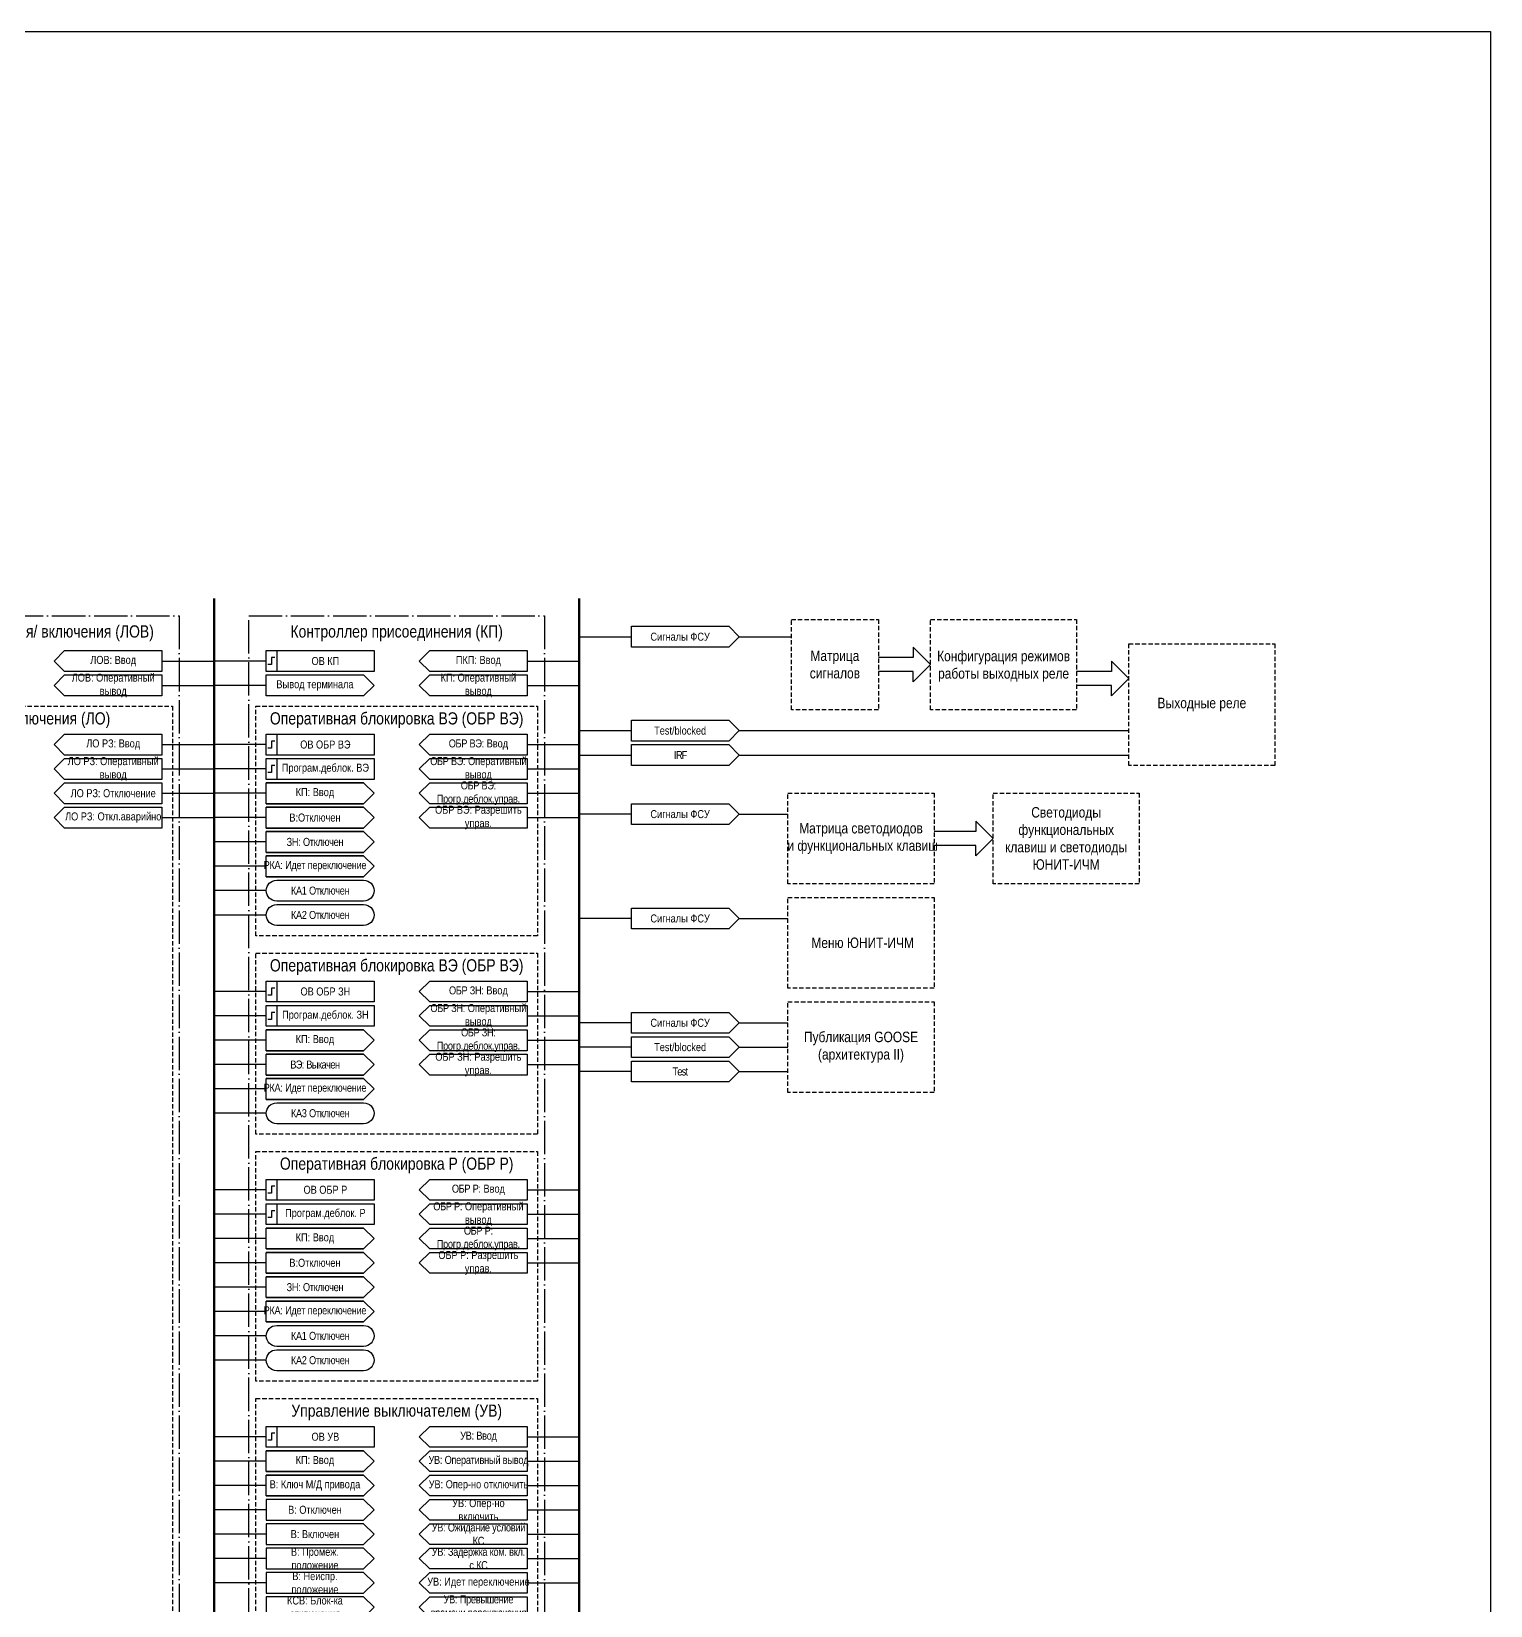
# Model space of a CAD drawing. Header units: millimetres. Extents: x -32357 to 1150, y -489 to 2440.
# Drawn here: x -27975.5 to -27556, y 492.5 to 945 of the extents above; entities that cross this region are included whole.
import ezdxf

# ---------------------------------------------------------------- set-up
doc = ezdxf.new("R2010")
doc.units = ezdxf.units.MM
doc.linetypes.add('ACAD_ISO04W100', pattern=[30, 24, -3, 0, -3])
doc.linetypes.add('штриховая2', pattern=[0.375, 0.25, -0.125])
doc.layers.add('TEXT', color=7, linetype='Continuous', lineweight=25)
doc.styles.add('2.3_GOST_RD', font='ARIALN.TTF', dxfattribs={"height": 2.3})
doc.styles.add('2.5_Gost_RD', font='ARIALN.TTF', dxfattribs={"height": 2.5})
doc.styles.add('3.5_Gost_RD', font='ARIALN.TTF', dxfattribs={"height": 3.5})

msp = doc.modelspace()

# ---------------------------------------------------------------- linework, layer by layer
at = {"lineweight": 100, "ltscale": 100}
for p, q in [((-27923, 782), (-27923, -216)), ((-27818, 782), (-27818, -216))]:
    msp.add_line(p, q, dxfattribs=at)
at = {"ltscale": 100}
for p, q in [((-27818, 771), (-27803, 771)), ((-27938, 764), (-27923, 764)), ((-27908, 764), (-27923, 764)), ((-27833, 764), (-27818, 764)), ((-27938, 757), (-27923, 757)), ((-27908, 757), (-27923, 757)), ((-27833, 757), (-27818, 757)), ((-27818, 744), (-27803, 744)), ((-27938, 740), (-27923, 740)), ((-27908, 740), (-27923, 740)), ((-27833, 740), (-27818, 740)), ((-27818, 737), (-27803, 737)), ((-27938, 733), (-27923, 733)), ((-27908, 733), (-27923, 733)), ((-27833, 733), (-27818, 733)), ((-27938, 726), (-27923, 726)), ((-27908, 726), (-27923, 726)), ((-27833, 726), (-27818, 726)), ((-27938, 719), (-27923, 719)), ((-27908, 719), (-27923, 719)), ((-27833, 719), (-27818, 719)), ((-27908, 712), (-27923, 712)), ((-27908, 705), (-27923, 705)), ((-27908, 698), (-27923, 698)), ((-27908, 691), (-27923, 691)), ((-27908, 669), (-27923, 669)), ((-27833, 669), (-27818, 669)), ((-27908, 662), (-27923, 662)), ((-27833, 662), (-27818, 662)), ((-27908, 655), (-27923, 655)), ((-27833, 655), (-27818, 655)), ((-27908, 648), (-27923, 648)), ((-27833, 648), (-27818, 648)), ((-27908, 641), (-27923, 641)), ((-27908, 634), (-27923, 634)), ((-27908, 612), (-27923, 612)), ((-27833, 612), (-27818, 612)), ((-27908, 605), (-27923, 605)), ((-27833, 605), (-27818, 605)), ((-27908, 598), (-27923, 598)), ((-27833, 598), (-27818, 598)), ((-27908, 591), (-27923, 591)), ((-27833, 591), (-27818, 591)), ((-27908, 584), (-27923, 584)), ((-27908, 577), (-27923, 577)), ((-27908, 570), (-27923, 570)), ((-27908, 563), (-27923, 563)), ((-27908, 541), (-27923, 541)), ((-27833, 541), (-27818, 541)), ((-27908, 534), (-27923, 534)), ((-27833, 534), (-27818, 534)), ((-27833, 527), (-27818, 527)), ((-27908, 520), (-27923, 520)), ((-27833, 520), (-27818, 520)), ((-27908, 513), (-27923, 513)), ((-27833, 513), (-27818, 513)), ((-27908, 506), (-27923, 506)), ((-27833, 506), (-27818, 506)), ((-27908, 499), (-27923, 499)), ((-27833, 499), (-27818, 499))]:
    msp.add_line(p, q, dxfattribs=at)
at = {"color": 3, "ltscale": 100}
msp.add_line((-27908, 527), (-27923, 527), dxfattribs=at)
at = {"ltscale": 100}
for points in [[(-29040, 945), (-27556, 945), (-27556, -489), (-29040, -489)], [(-27775, 768), (-27803, 768), (-27803, 774), (-27775, 774), (-27772, 771)], [(-27908, 767), (-27905, 767), (-27905, 761), (-27908, 761)], [(-27908, 767), (-27877, 767), (-27877, 761), (-27908, 761)], [(-27880, 754), (-27908, 754), (-27908, 760), (-27880, 760), (-27877, 757)], [(-27908, 743), (-27877, 743), (-27877, 737), (-27908, 737)], [(-27908, 743), (-27905, 743), (-27905, 737), (-27908, 737)], [(-27908, 736), (-27877, 736), (-27877, 730), (-27908, 730)], [(-27908, 736), (-27905, 736), (-27905, 730), (-27908, 730)], [(-27775, 717), (-27803, 717), (-27803, 723), (-27775, 723), (-27772, 720)], [(-27775, 687), (-27803, 687), (-27803, 693), (-27775, 693), (-27772, 690)], [(-27908, 672), (-27877, 672), (-27877, 666), (-27908, 666)], [(-27908, 672), (-27905, 672), (-27905, 666), (-27908, 666)], [(-27908, 665), (-27877, 665), (-27877, 659), (-27908, 659)], [(-27908, 665), (-27905, 665), (-27905, 659), (-27908, 659)], [(-27775, 657), (-27803, 657), (-27803, 663), (-27775, 663), (-27772, 660)], [(-27908, 615), (-27877, 615), (-27877, 609), (-27908, 609)], [(-27908, 615), (-27905, 615), (-27905, 609), (-27908, 609)], [(-27908, 608), (-27877, 608), (-27877, 602), (-27908, 602)], [(-27908, 608), (-27905, 608), (-27905, 602), (-27908, 602)], [(-27908, 544), (-27877, 544), (-27877, 538), (-27908, 538)], [(-27908, 544), (-27905, 544), (-27905, 538), (-27908, 538)]]:
    msp.add_lwpolyline(points, close=True, dxfattribs=at)
at = {"color": 251, "linetype": 'ACAD_ISO04W100', "lineweight": 30, "ltscale": 0.4, "true_color": 0x58595b}
for points in [[(-28018, 777), (-27933, 777), (-27933, -140), (-28018, -140)], [(-27913, 777), (-27828, 777), (-27828, 137), (-27913, 137)]]:
    msp.add_lwpolyline(points, close=True, dxfattribs=at)
at = {"linetype": 'штриховая2', "ltscale": 5}
for points in [[(-27757, 776), (-27732, 776), (-27732, 750), (-27757, 750)], [(-27717, 776), (-27675, 776), (-27675, 750), (-27717, 750)], [(-27660, 769), (-27618, 769), (-27618, 734), (-27660, 734)], [(-28016, 751), (-27935, 751), (-27935, 489), (-28016, 489)], [(-27911, 751), (-27830, 751), (-27830, 685), (-27911, 685)], [(-27758, 726), (-27716, 726), (-27716, 700), (-27758, 700)], [(-27699, 726), (-27657, 726), (-27657, 700), (-27699, 700)], [(-27758, 696), (-27716, 696), (-27716, 670), (-27758, 670)], [(-27911, 680), (-27830, 680), (-27830, 628), (-27911, 628)], [(-27758, 666), (-27716, 666), (-27716, 640), (-27758, 640)], [(-27911, 623), (-27830, 623), (-27830, 557), (-27911, 557)], [(-27911, 552), (-27830, 552), (-27830, 416), (-27911, 416)]]:
    msp.add_lwpolyline(points, close=True, dxfattribs=at)
at = {"ltscale": 100}
for points in [[(-27772, 771), (-27757, 771)], [(-27969, 764), (-27966, 767), (-27938, 767), (-27938, 761), (-27966, 761), (-27969, 764)], [(-27864, 764), (-27861, 767), (-27833, 767), (-27833, 761), (-27861, 761), (-27864, 764)], [(-27717, 763), (-27722, 768), (-27722, 765), (-27732, 765)], [(-27717, 763), (-27722, 758), (-27722, 761), (-27732, 761)], [(-27660, 759), (-27665, 764), (-27665, 761), (-27675, 761)], [(-27969, 757), (-27966, 760), (-27938, 760), (-27938, 754), (-27966, 754), (-27969, 757)], [(-27864, 757), (-27861, 760), (-27833, 760), (-27833, 754), (-27861, 754), (-27864, 757)], [(-27660, 759), (-27665, 754), (-27665, 757), (-27675, 757)], [(-27803, 747), (-27775, 747), (-27772, 744), (-27775, 741), (-27803, 741), (-27803, 747)], [(-27969, 740), (-27966, 743), (-27938, 743), (-27938, 737), (-27966, 737), (-27969, 740)], [(-27864, 740), (-27861, 743), (-27833, 743), (-27833, 737), (-27861, 737), (-27864, 740)], [(-27772, 744), (-27660, 744)], [(-27803, 740), (-27775, 740), (-27772, 737), (-27775, 734), (-27803, 734), (-27803, 740)], [(-27969, 733), (-27966, 736), (-27938, 736), (-27938, 730), (-27966, 730), (-27969, 733)], [(-27864, 733), (-27861, 736), (-27833, 736), (-27833, 730), (-27861, 730), (-27864, 733)], [(-27772, 737), (-27660, 737)], [(-27969, 726), (-27966, 729), (-27938, 729), (-27938, 723), (-27966, 723), (-27969, 726)], [(-27864, 726), (-27861, 729), (-27833, 729), (-27833, 723), (-27861, 723), (-27864, 726)], [(-27969, 719), (-27966, 722), (-27938, 722), (-27938, 716), (-27966, 716), (-27969, 719)], [(-27864, 719), (-27861, 722), (-27833, 722), (-27833, 716), (-27861, 716), (-27864, 719)], [(-27803, 720), (-27818, 720)], [(-27772, 720), (-27758, 720)], [(-27699, 713), (-27704, 718), (-27704, 715), (-27716, 715)], [(-27699, 713), (-27704, 708), (-27704, 711), (-27716, 711)], [(-27803, 690), (-27818, 690)], [(-27772, 690), (-27758, 690)], [(-27864, 669), (-27861, 672), (-27833, 672), (-27833, 666), (-27861, 666), (-27864, 669)], [(-27864, 662), (-27861, 665), (-27833, 665), (-27833, 659), (-27861, 659), (-27864, 662)], [(-27864, 655), (-27861, 658), (-27833, 658), (-27833, 652), (-27861, 652), (-27864, 655)], [(-27803, 660), (-27818, 660)], [(-27772, 660), (-27758, 660)], [(-27803, 653), (-27818, 653)], [(-27803, 656), (-27775, 656), (-27772, 653), (-27775, 650), (-27803, 650), (-27803, 656)], [(-27772, 653), (-27758, 653)], [(-27864, 648), (-27861, 651), (-27833, 651), (-27833, 645), (-27861, 645), (-27864, 648)], [(-27803, 649), (-27775, 649), (-27772, 646), (-27775, 643), (-27803, 643), (-27803, 649)], [(-27803, 646), (-27818, 646)], [(-27772, 646), (-27758, 646)], [(-27864, 612), (-27861, 615), (-27833, 615), (-27833, 609), (-27861, 609), (-27864, 612)], [(-27864, 605), (-27861, 608), (-27833, 608), (-27833, 602), (-27861, 602), (-27864, 605)], [(-27864, 598), (-27861, 601), (-27833, 601), (-27833, 595), (-27861, 595), (-27864, 598)], [(-27864, 591), (-27861, 594), (-27833, 594), (-27833, 588), (-27861, 588), (-27864, 591)], [(-27864, 541), (-27861, 544), (-27833, 544), (-27833, 538), (-27861, 538), (-27864, 541)], [(-27864, 534), (-27861, 537), (-27833, 537), (-27833, 531), (-27861, 531), (-27864, 534)], [(-27864, 527), (-27861, 530), (-27833, 530), (-27833, 524), (-27861, 524), (-27864, 527)], [(-27864, 520), (-27861, 523), (-27833, 523), (-27833, 517), (-27861, 517), (-27864, 520)], [(-27864, 513), (-27861, 516), (-27833, 516), (-27833, 510), (-27861, 510), (-27864, 513)], [(-27864, 506), (-27861, 509), (-27833, 509), (-27833, 503), (-27861, 503), (-27864, 506)], [(-27864, 499), (-27861, 502), (-27833, 502), (-27833, 496), (-27861, 496), (-27864, 499)], [(-27864, 492), (-27861, 495), (-27833, 495), (-27833, 489), (-27861, 489), (-27864, 492)]]:
    msp.add_lwpolyline(points, dxfattribs=at)
at = {"lineweight": 30, "ltscale": 100}
for points in [[(-27905.5, 765), (-27906.5, 765), (-27906.5, 763), (-27907.5, 763)], [(-27905.5, 741), (-27906.5, 741), (-27906.5, 739), (-27907.5, 739)], [(-27905.5, 734), (-27906.5, 734), (-27906.5, 732), (-27907.5, 732)], [(-27905.5, 670), (-27906.5, 670), (-27906.5, 668), (-27907.5, 668)], [(-27905.5, 663), (-27906.5, 663), (-27906.5, 661), (-27907.5, 661)], [(-27905.5, 613), (-27906.5, 613), (-27906.5, 611), (-27907.5, 611)], [(-27905.5, 606), (-27906.5, 606), (-27906.5, 604), (-27907.5, 604)], [(-27905.5, 542), (-27906.5, 542), (-27906.5, 540), (-27907.5, 540)]]:
    msp.add_lwpolyline(points, dxfattribs=at)
at = {"ltscale": 100}
for points in [[(-27905, 695, -1), (-27905, 701), (-27880, 701, -1), (-27880, 695)], [(-27905, 688, -1), (-27905, 694), (-27880, 694, -1), (-27880, 688)], [(-27905, 631, -1), (-27905, 637), (-27880, 637, -1), (-27880, 631)], [(-27905, 567, -1), (-27905, 573), (-27880, 573, -1), (-27880, 567)], [(-27905, 560, -1), (-27905, 566), (-27880, 566, -1), (-27880, 560)]]:
    msp.add_lwpolyline(points, format="xyb", close=True, dxfattribs=at)
at = {"layer": 'TEXT', "ltscale": 100}
for points in [[(-27908, 723), (-27880, 723), (-27877, 726), (-27880, 729), (-27908, 729), (-27880, 729), (-27877, 726), (-27880, 723), (-27908, 723), (-27908, 729)], [(-27908, 716), (-27880, 716), (-27877, 719), (-27880, 722), (-27908, 722), (-27880, 722), (-27877, 719), (-27880, 716), (-27908, 716), (-27908, 722)], [(-27908, 709), (-27880, 709), (-27877, 712), (-27880, 715), (-27908, 715), (-27880, 715), (-27877, 712), (-27880, 709), (-27908, 709), (-27908, 715)], [(-27908, 702), (-27880, 702), (-27877, 705), (-27880, 708), (-27908, 708), (-27880, 708), (-27877, 705), (-27880, 702), (-27908, 702), (-27908, 708)], [(-27908, 652), (-27880, 652), (-27877, 655), (-27880, 658), (-27908, 658), (-27880, 658), (-27877, 655), (-27880, 652), (-27908, 652), (-27908, 658)], [(-27908, 645), (-27880, 645), (-27877, 648), (-27880, 651), (-27908, 651), (-27880, 651), (-27877, 648), (-27880, 645), (-27908, 645), (-27908, 651)], [(-27908, 638), (-27880, 638), (-27877, 641), (-27880, 644), (-27908, 644), (-27880, 644), (-27877, 641), (-27880, 638), (-27908, 638), (-27908, 644)], [(-27908, 595), (-27880, 595), (-27877, 598), (-27880, 601), (-27908, 601), (-27880, 601), (-27877, 598), (-27880, 595), (-27908, 595), (-27908, 601)], [(-27908, 588), (-27880, 588), (-27877, 591), (-27880, 594), (-27908, 594), (-27880, 594), (-27877, 591), (-27880, 588), (-27908, 588), (-27908, 594)], [(-27908, 581), (-27880, 581), (-27877, 584), (-27880, 587), (-27908, 587), (-27880, 587), (-27877, 584), (-27880, 581), (-27908, 581), (-27908, 587)], [(-27908, 574), (-27880, 574), (-27877, 577), (-27880, 580), (-27908, 580), (-27880, 580), (-27877, 577), (-27880, 574), (-27908, 574), (-27908, 580)], [(-27908, 531), (-27880, 531), (-27877, 534), (-27880, 537), (-27908, 537), (-27880, 537), (-27877, 534), (-27880, 531), (-27908, 531), (-27908, 537)]]:
    msp.add_lwpolyline(points, dxfattribs=at)
at = {"layer": 'TEXT', "color": 3, "ltscale": 100}
msp.add_lwpolyline([(-27908, 524), (-27880, 524), (-27877, 527), (-27880, 530), (-27908, 530), (-27880, 530), (-27877, 527), (-27880, 524), (-27908, 524), (-27908, 530)], dxfattribs=at)
at = {"layer": 'TEXT', "ltscale": 100}
for points in [[(-27908, 523), (-27908, 517), (-27880, 517), (-27877, 520), (-27880, 523)], [(-27908, 516), (-27908, 510), (-27880, 510), (-27877, 513), (-27880, 516)], [(-27908, 509), (-27908, 503), (-27880, 503), (-27877, 506), (-27880, 509)], [(-27908, 502), (-27908, 496), (-27880, 496), (-27877, 499), (-27880, 502)], [(-27908, 495), (-27908, 489), (-27880, 489), (-27877, 492), (-27880, 495)]]:
    msp.add_lwpolyline(points, close=True, dxfattribs=at)

# ---------------------------------------------------------------- texts
at = {"color": 30, "ltscale": 100, "char_height": 3.5, "attachment_point": 5, "style": '3.5_Gost_RD'}
for s, insert, width in [('Логика отключения/ включения (ЛОВ)', (-27975.5, 772), 85), ('Контроллер присоединения (КП)', (-27870.5, 772), 85), ('Логика отключения (ЛО)', (-27975.5, 747), 81), ('Оперативная блокировка ВЭ (ОБР ВЭ)', (-27870.5, 747), 81), ('Оперативная блокировка ВЭ (ОБР ВЭ)', (-27870.5, 676), 81), ('Оперативная блокировка Р (ОБР Р)', (-27870.5, 619), 81), ('Управление выключателем (УВ)', (-27870.5, 548), 81)]:
    msp.add_mtext(s, dxfattribs=dict(at, insert=insert, width=width))
at = {"color": 0, "ltscale": 100, "char_height": 2.3, "width": 28, "attachment_point": 5, "style": '2.5_Gost_RD'}
for s, insert in [('{\\C256;ОВ КП}', (-27891, 764)), ('{\\C256;Вывод терминала}', (-27894, 757)), ('{\\C256;ОВ ОБР ВЭ}', (-27891, 740)), ('{\\C256;ОВ ОБР ЗН}', (-27891, 669)), ('{\\C256;ОВ ОБР Р}', (-27891, 612)), ('{\\C256;Програм.деблок. Р}', (-27891, 605)), ('{\\C256;ОВ УВ}', (-27891, 541))]:
    msp.add_mtext(s, dxfattribs=dict(at, insert=insert))
at = {"ltscale": 100, "char_height": 2.3, "width": 28, "attachment_point": 5, "style": '2.5_Gost_RD'}
for s, insert in [('ПКП: Ввод', (-27847, 764)), ('КП: Оперативный вывод', (-27847, 757)), ('{\\T0.95;ОБР ВЭ}: Ввод', (-27847, 740)), ('{\\T0.95;ОБР ВЭ}: Оперативный вывод', (-27847, 733)), ('{\\T0.95;ОБР ВЭ: Прогр.деблок.управ.}', (-27847, 726)), ('ЛО РЗ: Отключение', (-27952, 726)), ('ЛО РЗ: Откл.аварийно', (-27952, 719)), ('ОБР ВЭ: Разрешить управ.', (-27847, 719)), ('{\\T0.95;ОБР ЗН}: Ввод', (-27847, 669)), ('{\\T0.95;ОБР ЗН}: Оперативный вывод', (-27847, 662)), ('{\\T0.95;ОБР ЗН: Прогр.деблок.управ.}', (-27847, 655)), ('ОБР ЗН: Разрешить управ.', (-27847, 648)), ('{\\T0.95;ОБР Р}: Ввод', (-27847, 612)), ('{\\T0.95;ОБР Р}: Оперативный вывод', (-27847, 605)), ('{\\T0.95;ОБР Р: Прогр.деблок.управ.}', (-27847, 598)), ('ОБР Р: Разрешить управ.', (-27847, 591)), ('{\\T0.95;УВ: Ввод}', (-27847, 541)), ('{\\T0.95;УВ: Оперативный вывод}', (-27847, 534)), ('УВ: Опер-но отключить', (-27847, 527)), ('УВ: Опер-но \\Pвключить', (-27847, 520)), ('{\\T0.95;УВ: Ожидание условий КС}', (-27847, 513)), ('{\\T0.95;УВ: Задержка ком. вкл. с КС}', (-27847, 506)), ('УВ: Идет переключение', (-27847, 499)), ('{\\T0.95;УВ: Превышение времени переключения}', (-27847, 492))]:
    msp.add_mtext(s, dxfattribs=dict(at, insert=insert))
at = {"layer": 'TEXT', "ltscale": 100, "attachment_point": 5}
for s, insert, char_height, width, style in [('Сигналы ФСУ', (-27789, 771), 2.3, 28, '2.3_GOST_RD'), ('ЛОВ: Ввод', (-27952, 764), 2.3, 28, '2.5_Gost_RD'), ('Матрица сигналов', (-27744.5, 763), 3, 25, '2.5_Gost_RD'), ('Конфигурация режимов работы выходных реле', (-27696, 762.5), 3, 42, '2.5_Gost_RD'), ('ЛОВ: Оперативный вывод', (-27952, 757), 2.3, 28, '2.5_Gost_RD'), ('Выходные реле', (-27639, 751.5), 3, 42, '2.5_Gost_RD'), ('ЛО РЗ: Ввод', (-27952, 740), 2.3, 28, '2.5_Gost_RD'), ('ЛО РЗ: Оперативный вывод', (-27952, 733), 2.3, 28, '2.5_Gost_RD'), ('КП: Ввод', (-27894, 726), 2.3, 28, '2.5_Gost_RD'), ('В:Отключен', (-27894, 719), 2.3, 28, '2.5_Gost_RD'), ('Сигналы ФСУ', (-27789, 720), 2.3, 28, '2.3_GOST_RD'), ('Светодиоды функциональных \\Pклавиш и светодиоды ЮНИТ-ИЧМ', (-27678, 713), 3, 42, '2.5_Gost_RD'), ('Матрица светодиодов\\P и функциональных клавиш', (-27737, 713), 3, 42, '2.5_Gost_RD'), ('{\\T0.95;ЗН: Отключен}', (-27894, 712), 2.3, 28, '2.5_Gost_RD'), ('{\\T0.95;РКА: Идет переключение}', (-27894, 705), 2.3, 28, '2.5_Gost_RD'), ('{\\T0.95;КА1 Отключен}', (-27892.5, 698), 2.3, 31, '2.5_Gost_RD'), ('{\\T0.95;КА2 Отключен}', (-27892.5, 691), 2.3, 31, '2.5_Gost_RD'), ('Сигналы ФСУ', (-27789, 690), 2.3, 28, '2.3_GOST_RD'), (' Меню ЮНИТ-ИЧМ', (-27737, 683), 3, 42, '2.5_Gost_RD'), ('Сигналы ФСУ', (-27789, 660), 2.3, 28, '2.3_GOST_RD'), ('КП: Ввод', (-27894, 655), 2.3, 28, '2.5_Gost_RD'), ('{\\C1;Публикация GOOSE (архитектура II)}', (-27737, 653), 3, 42, '2.5_Gost_RD'), ('{\\T0.9;ВЭ: Выкачен}', (-27894, 648), 2.3, 28, '2.5_Gost_RD'), ('{\\T0.95;РКА: Идет переключение}', (-27894, 641), 2.3, 28, '2.5_Gost_RD'), ('{\\T0.95;КА3 Отключен}', (-27892.5, 634), 2.3, 31, '2.5_Gost_RD'), ('КП: Ввод', (-27894, 598), 2.3, 28, '2.5_Gost_RD'), ('В:Отключен', (-27894, 591), 2.3, 28, '2.5_Gost_RD'), ('{\\T0.95;ЗН: Отключен}', (-27894, 584), 2.3, 28, '2.5_Gost_RD'), ('{\\T0.95;РКА: Идет переключение}', (-27894, 577), 2.3, 28, '2.5_Gost_RD'), ('{\\T0.95;КА1 Отключен}', (-27892.5, 570), 2.3, 31, '2.5_Gost_RD'), ('{\\T0.95;КА2 Отключен}', (-27892.5, 563), 2.3, 31, '2.5_Gost_RD'), ('КП: Ввод', (-27894, 534), 2.3, 28, '2.5_Gost_RD'), ('В: Отключен', (-27894, 520), 2.3, 28, '2.5_Gost_RD'), ('В: Включен', (-27894, 513), 2.3, 28, '2.5_Gost_RD'), ('В: Промеж. \\Pположение ', (-27894, 506), 2.3, 28, '2.5_Gost_RD'), ('В: Неиспр. \\Pположение', (-27894, 499), 2.3, 28, '2.5_Gost_RD'), ('КСВ: Блок-ка отключения', (-27894, 492), 2.3, 28, '2.5_Gost_RD')]:
    msp.add_mtext(s, dxfattribs=dict(at, insert=insert, char_height=char_height, width=width, style=style))
at = {"layer": 'TEXT', "color": 0, "ltscale": 100, "char_height": 2.3, "width": 28, "attachment_point": 5}
for s, insert, style in [('{\\C256;Test/blocked}', (-27789, 744), '2.3_GOST_RD'), ('{\\T0.85;\\C256;IRF}', (-27789, 737), '2.3_GOST_RD'), ('{\\C256;Програм.деблок. ВЭ}', (-27891, 733), '2.5_Gost_RD'), ('{\\C256;Програм.деблок. ЗН}', (-27891, 662), '2.5_Gost_RD'), ('{\\C256;Test/blocked}', (-27789, 653), '2.3_GOST_RD'), ('{\\T0.85;\\C256;Test}', (-27789, 646), '2.3_GOST_RD'), ('{\\C3;В: Ключ М/Д привода}', (-27894, 527), '2.5_Gost_RD')]:
    msp.add_mtext(s, dxfattribs=dict(at, insert=insert, style=style))

doc.saveas('drawing.dxf')
